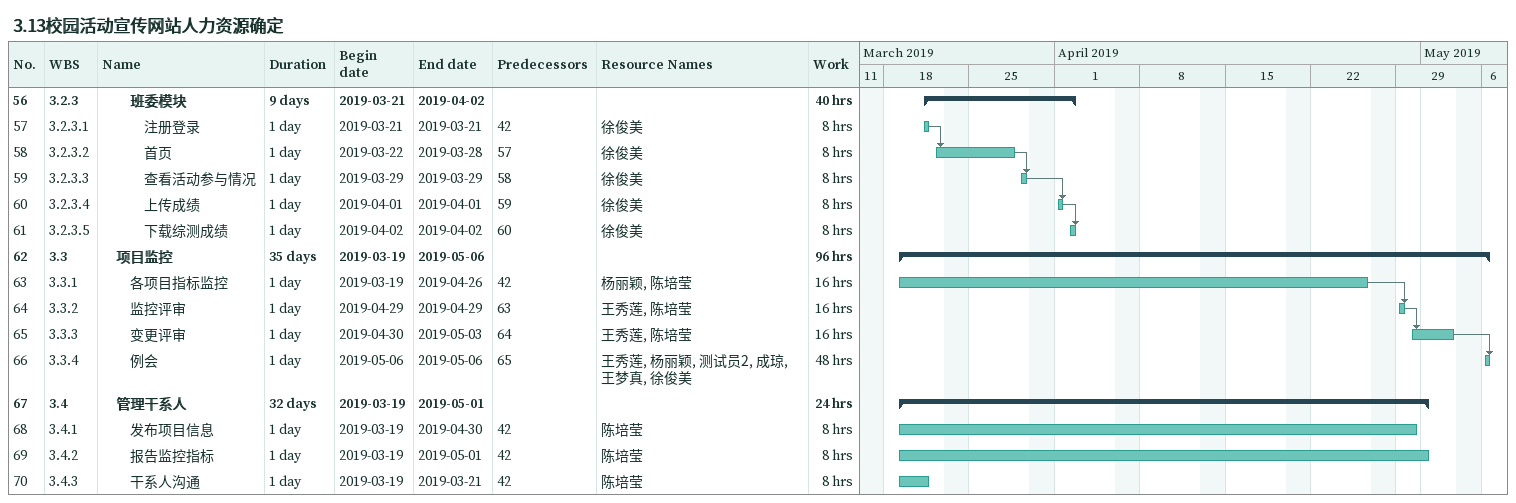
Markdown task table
3.13校园活动宣传网站人力资源确定

| ID | WBS | Task | Duration | Start | Finish | Predecessors | Resources | Work (h) |
|---|---|---|---|---|---|---|---|---|
| 56 | 3.2.3 | **班委模块** | 9d | 2019-03-21 | 2019-04-02 |  |  | 40 |
| 57 | 3.2.3.1 | 注册登录 | 1d | 2019-03-21 | 2019-03-21 | 42 | 徐俊美 | 8 |
| 58 | 3.2.3.2 | 首页 | 1d | 2019-03-22 | 2019-03-28 | 57 | 徐俊美 | 8 |
| 59 | 3.2.3.3 | 查看活动参与情况 | 1d | 2019-03-29 | 2019-03-29 | 58 | 徐俊美 | 8 |
| 60 | 3.2.3.4 | 上传成绩 | 1d | 2019-04-01 | 2019-04-01 | 59 | 徐俊美 | 8 |
| 61 | 3.2.3.5 | 下载综测成绩 | 1d | 2019-04-02 | 2019-04-02 | 60 | 徐俊美 | 8 |
| 62 | 3.3 | **项目监控** | 35d | 2019-03-19 | 2019-05-06 |  |  | 96 |
| 63 | 3.3.1 | 各项目指标监控 | 1d | 2019-03-19 | 2019-04-26 | 42 | 杨丽颖, 陈培莹 | 16 |
| 64 | 3.3.2 | 监控评审 | 1d | 2019-04-29 | 2019-04-29 | 63 | 王秀莲, 陈培莹 | 16 |
| 65 | 3.3.3 | 变更评审 | 1d | 2019-04-30 | 2019-05-03 | 64 | 王秀莲, 陈培莹 | 16 |
| 66 | 3.3.4 | 例会 | 1d | 2019-05-06 | 2019-05-06 | 65 | 王秀莲, 杨丽颖, 测试员2, 成琼, 王梦真, 徐俊美 | 48 |
| 67 | 3.4 | **管理干系人** | 32d | 2019-03-19 | 2019-05-01 |  |  | 24 |
| 68 | 3.4.1 | 发布项目信息 | 1d | 2019-03-19 | 2019-04-30 | 42 | 陈培莹 | 8 |
| 69 | 3.4.2 | 报告监控指标 | 1d | 2019-03-19 | 2019-05-01 | 42 | 陈培莹 | 8 |
| 70 | 3.4.3 | 干系人沟通 | 1d | 2019-03-19 | 2019-03-21 | 42 | 陈培莹 | 8 |
